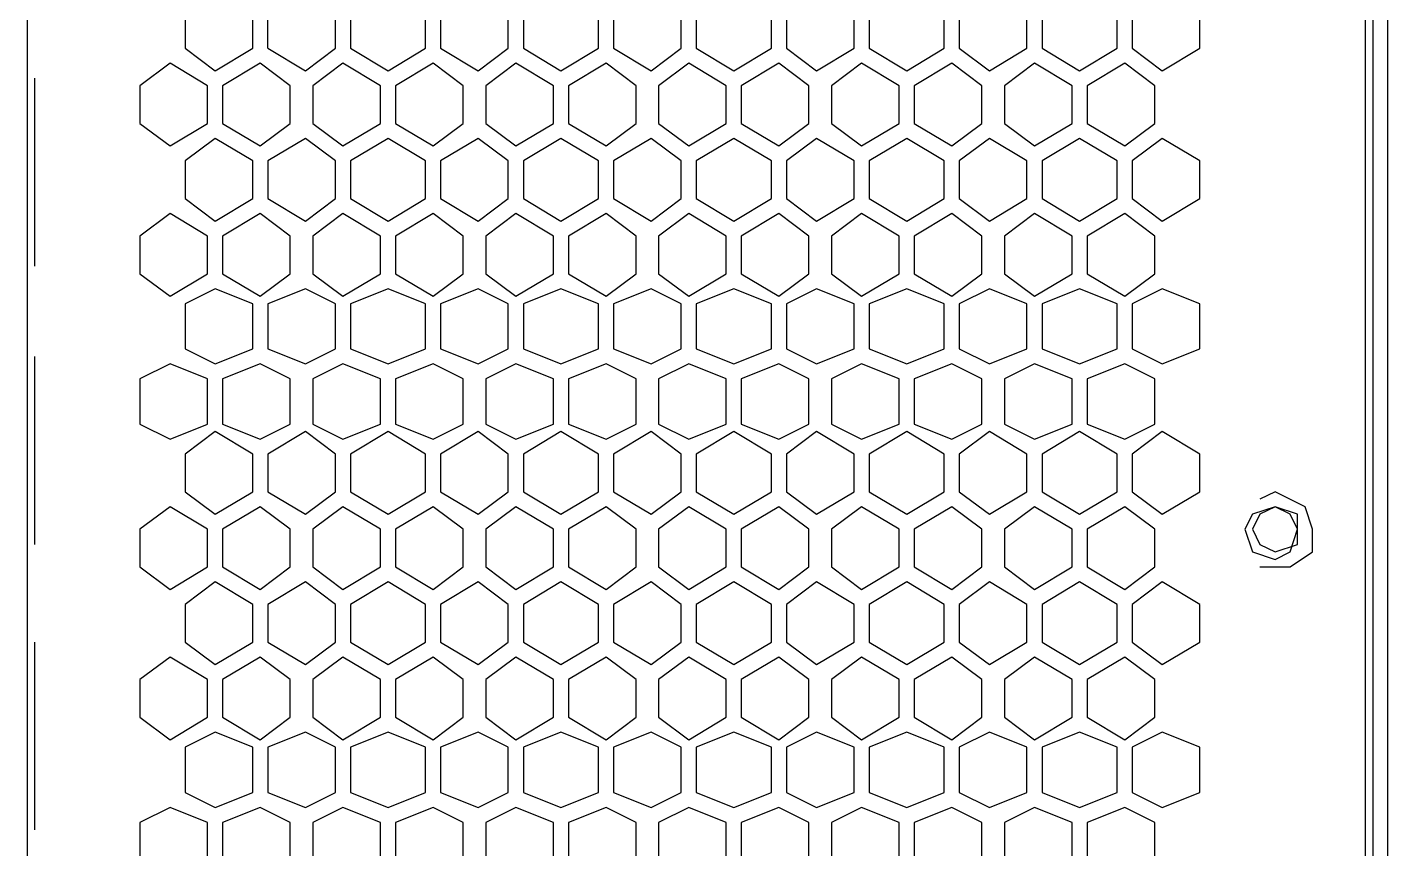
# Model space of a CAD drawing. Header units: millimetres. Extents: x 929 to 1725, y 58 to 532.
# Drawn here: x 1584.04 to 1605.23, y 454.95 to 467.74 of the extents above; entities that cross this region are included whole.
import ezdxf

# ---------------------------------------------------------------- set-up
doc = ezdxf.new("R2010")
doc.units = ezdxf.units.MM
doc.header["$MEASUREMENT"] = 0
doc.layers.add('TT-WIRE-EQPM', color=6, linetype='CONTINUOUS')

msp = doc.modelspace()

# ---------------------------------------------------------------- linework, layer by layer
at = {"layer": 'TT-WIRE-EQPM', "linetype": 'Continuous'}
for points in [[(1584.04056, 487.54926), (1584.04056, 397.89538)], [(1604.87397, 487.31517), (1604.87397, 402.10888)], [(1604.99101, 479.35635), (1604.99101, 431.83745)], [(1605.22509, 400.35326), (1605.22509, 476.4303)], [(1586.49844, 468.00331), (1586.49844, 467.4181)], [(1587.55181, 467.4181), (1587.55181, 468.00331)], [(1587.78589, 467.4181), (1587.78589, 468.00331)], [(1588.83927, 467.4181), (1588.83927, 468.00331)], [(1589.07335, 468.00331), (1589.07335, 467.4181)], [(1590.24377, 467.4181), (1590.24377, 468.00331)], [(1590.47785, 468.00331), (1590.47785, 467.4181)], [(1591.53122, 467.4181), (1591.53122, 468.00331)], [(1591.76531, 468.00331), (1591.76531, 467.4181)], [(1592.93572, 467.4181), (1592.93572, 468.00331)], [(1593.16981, 468.00331), (1593.16981, 467.4181)], [(1594.22318, 467.4181), (1594.22318, 468.00331)], [(1594.45726, 468.00331), (1594.45726, 467.4181)], [(1595.62768, 467.4181), (1595.62768, 468.00331)], [(1595.86176, 468.00331), (1595.86176, 467.4181)], [(1596.91514, 467.4181), (1596.91514, 468.00331)], [(1597.14922, 468.00331), (1597.14922, 467.4181)], [(1598.31964, 467.4181), (1598.31964, 468.00331)], [(1598.55372, 468.00331), (1598.55372, 467.4181)], [(1599.6071, 467.4181), (1599.6071, 468.00331)], [(1599.84118, 468.00331), (1599.84118, 467.4181)], [(1601.0116, 467.4181), (1601.0116, 468.00331)], [(1601.24568, 468.00331), (1601.24568, 467.4181)], [(1602.29905, 467.4181), (1602.29905, 468.00331)], [(1586.49844, 467.4181), (1586.9666, 467.06698)], [(1586.9666, 467.06698), (1587.55181, 467.4181)], [(1587.78589, 467.4181), (1588.3711, 467.06698)], [(1588.3711, 467.06698), (1588.83927, 467.4181)], [(1589.07335, 467.4181), (1589.65856, 467.06698)], [(1589.65856, 467.06698), (1590.24377, 467.4181)], [(1590.47785, 467.4181), (1591.06306, 467.06698)], [(1591.06306, 467.06698), (1591.53122, 467.4181)], [(1591.76531, 467.4181), (1592.35052, 467.06698)], [(1592.35052, 467.06698), (1592.93572, 467.4181)], [(1593.16981, 467.4181), (1593.75502, 467.06698)], [(1593.75502, 467.06698), (1594.22318, 467.4181)], [(1594.45726, 467.4181), (1595.04247, 467.06698)], [(1595.04247, 467.06698), (1595.62768, 467.4181)], [(1595.86176, 467.4181), (1596.32993, 467.06698)], [(1596.32993, 467.06698), (1596.91514, 467.4181)], [(1597.14922, 467.4181), (1597.73443, 467.06698)], [(1597.73443, 467.06698), (1598.31964, 467.4181)], [(1598.55372, 467.4181), (1599.02189, 467.06698)], [(1599.02189, 467.06698), (1599.6071, 467.4181)], [(1599.84118, 467.4181), (1600.42639, 467.06698)], [(1600.42639, 467.06698), (1601.0116, 467.4181)], [(1601.24568, 467.4181), (1601.71384, 467.06698)], [(1601.71384, 467.06698), (1602.29905, 467.4181)], [(1586.26435, 467.18402), (1585.79619, 466.83289)], [(1586.84956, 466.83289), (1586.26435, 467.18402)], [(1587.66885, 467.18402), (1587.08364, 466.83289)], [(1588.13702, 466.83289), (1587.66885, 467.18402)], [(1588.95631, 467.18402), (1588.48814, 466.83289)], [(1589.54152, 466.83289), (1588.95631, 467.18402)], [(1590.36081, 467.18402), (1589.7756, 466.83289)], [(1590.82897, 466.83289), (1590.36081, 467.18402)], [(1591.64827, 467.18402), (1591.1801, 466.83289)], [(1592.23347, 466.83289), (1591.64827, 467.18402)], [(1593.05277, 467.18402), (1592.46756, 466.83289)], [(1593.52093, 466.83289), (1593.05277, 467.18402)], [(1594.34022, 467.18402), (1593.87206, 466.83289)], [(1594.92543, 466.83289), (1594.34022, 467.18402)], [(1595.74472, 467.18402), (1595.15951, 466.83289)], [(1596.21289, 466.83289), (1595.74472, 467.18402)], [(1597.03218, 467.18402), (1596.56401, 466.83289)], [(1597.61739, 466.83289), (1597.03218, 467.18402)], [(1598.43668, 467.18402), (1597.85147, 466.83289)], [(1598.90485, 466.83289), (1598.43668, 467.18402)], [(1599.72414, 467.18402), (1599.25597, 466.83289)], [(1600.30935, 466.83289), (1599.72414, 467.18402)], [(1601.12864, 467.18402), (1600.54343, 466.83289)], [(1601.5968, 466.83289), (1601.12864, 467.18402)], [(1584.1576, 465.54544), (1584.1576, 466.94993)], [(1585.79619, 466.83289), (1585.79619, 466.24768)], [(1586.84956, 466.24768), (1586.84956, 466.83289)], [(1587.08364, 466.83289), (1587.08364, 466.24768)], [(1588.13702, 466.24768), (1588.13702, 466.83289)], [(1588.48814, 466.83289), (1588.48814, 466.24768)], [(1589.54152, 466.24768), (1589.54152, 466.83289)], [(1589.7756, 466.83289), (1589.7756, 466.24768)], [(1590.82897, 466.24768), (1590.82897, 466.83289)], [(1591.1801, 466.83289), (1591.1801, 466.24768)], [(1592.23347, 466.24768), (1592.23347, 466.83289)], [(1592.46756, 466.83289), (1592.46756, 466.24768)], [(1593.52093, 466.24768), (1593.52093, 466.83289)], [(1593.87206, 466.83289), (1593.87206, 466.24768)], [(1594.92543, 466.24768), (1594.92543, 466.83289)], [(1595.15951, 466.83289), (1595.15951, 466.24768)], [(1596.21289, 466.24768), (1596.21289, 466.83289)], [(1596.56401, 466.83289), (1596.56401, 466.24768)], [(1597.61739, 466.24768), (1597.61739, 466.83289)], [(1597.85147, 466.83289), (1597.85147, 466.24768)], [(1598.90485, 466.24768), (1598.90485, 466.83289)], [(1599.25597, 466.83289), (1599.25597, 466.24768)], [(1600.30935, 466.24768), (1600.30935, 466.83289)], [(1600.54343, 466.83289), (1600.54343, 466.24768)], [(1601.5968, 466.24768), (1601.5968, 466.83289)], [(1585.79619, 466.24768), (1586.26435, 465.89656)], [(1586.26435, 465.89656), (1586.84956, 466.24768)], [(1587.08364, 466.24768), (1587.66885, 465.89656)], [(1587.66885, 465.89656), (1588.13702, 466.24768)], [(1588.48814, 466.24768), (1588.95631, 465.89656)], [(1588.95631, 465.89656), (1589.54152, 466.24768)], [(1589.7756, 466.24768), (1590.36081, 465.89656)], [(1590.36081, 465.89656), (1590.82897, 466.24768)], [(1591.1801, 466.24768), (1591.64827, 465.89656)], [(1591.64827, 465.89656), (1592.23347, 466.24768)], [(1592.46756, 466.24768), (1593.05277, 465.89656)], [(1593.05277, 465.89656), (1593.52093, 466.24768)], [(1593.87206, 466.24768), (1594.34022, 465.89656)], [(1594.34022, 465.89656), (1594.92543, 466.24768)], [(1595.15951, 466.24768), (1595.74472, 465.89656)], [(1595.74472, 465.89656), (1596.21289, 466.24768)], [(1596.56401, 466.24768), (1597.03218, 465.89656)], [(1597.03218, 465.89656), (1597.61739, 466.24768)], [(1597.85147, 466.24768), (1598.43668, 465.89656)], [(1598.43668, 465.89656), (1598.90485, 466.24768)], [(1599.25597, 466.24768), (1599.72414, 465.89656)], [(1599.72414, 465.89656), (1600.30935, 466.24768)], [(1600.54343, 466.24768), (1601.12864, 465.89656)], [(1601.12864, 465.89656), (1601.5968, 466.24768)], [(1586.9666, 466.0136), (1586.49844, 465.66248)], [(1587.55181, 465.66248), (1586.9666, 466.0136)], [(1588.3711, 466.0136), (1587.78589, 465.66248)], [(1588.83927, 465.66248), (1588.3711, 466.0136)], [(1589.65856, 466.0136), (1589.07335, 465.66248)], [(1590.24377, 465.66248), (1589.65856, 466.0136)], [(1591.06306, 466.0136), (1590.47785, 465.66248)], [(1591.53122, 465.66248), (1591.06306, 466.0136)], [(1592.35052, 466.0136), (1591.76531, 465.66248)], [(1592.93572, 465.66248), (1592.35052, 466.0136)], [(1593.75502, 466.0136), (1593.16981, 465.66248)], [(1594.22318, 465.66248), (1593.75502, 466.0136)], [(1595.04247, 466.0136), (1594.45726, 465.66248)], [(1595.62768, 465.66248), (1595.04247, 466.0136)], [(1596.32993, 466.0136), (1595.86176, 465.66248)], [(1596.91514, 465.66248), (1596.32993, 466.0136)], [(1597.73443, 466.0136), (1597.14922, 465.66248)], [(1598.31964, 465.66248), (1597.73443, 466.0136)], [(1599.02189, 466.0136), (1598.55372, 465.66248)], [(1599.6071, 465.66248), (1599.02189, 466.0136)], [(1600.42639, 466.0136), (1599.84118, 465.66248)], [(1601.0116, 465.66248), (1600.42639, 466.0136)], [(1601.71384, 466.0136), (1601.24568, 465.66248)], [(1602.29905, 465.66248), (1601.71384, 466.0136)], [(1586.49844, 465.66248), (1586.49844, 465.07727)], [(1587.55181, 465.07727), (1587.55181, 465.66248)], [(1587.78589, 465.66248), (1587.78589, 465.07727)], [(1588.83927, 465.07727), (1588.83927, 465.66248)], [(1589.07335, 465.66248), (1589.07335, 465.07727)], [(1590.24377, 465.07727), (1590.24377, 465.66248)], [(1590.47785, 465.66248), (1590.47785, 465.07727)], [(1591.53122, 465.07727), (1591.53122, 465.66248)], [(1591.76531, 465.66248), (1591.76531, 465.07727)], [(1592.93572, 465.07727), (1592.93572, 465.66248)], [(1593.16981, 465.66248), (1593.16981, 465.07727)], [(1594.22318, 465.07727), (1594.22318, 465.66248)], [(1594.45726, 465.66248), (1594.45726, 465.07727)], [(1595.62768, 465.07727), (1595.62768, 465.66248)], [(1595.86176, 465.66248), (1595.86176, 465.07727)], [(1596.91514, 465.07727), (1596.91514, 465.66248)], [(1597.14922, 465.66248), (1597.14922, 465.07727)], [(1598.31964, 465.07727), (1598.31964, 465.66248)], [(1598.55372, 465.66248), (1598.55372, 465.07727)], [(1599.6071, 465.07727), (1599.6071, 465.66248)], [(1599.84118, 465.66248), (1599.84118, 465.07727)], [(1601.0116, 465.07727), (1601.0116, 465.66248)], [(1601.24568, 465.66248), (1601.24568, 465.07727)], [(1602.29905, 465.07727), (1602.29905, 465.66248)], [(1584.1576, 464.02389), (1584.1576, 465.54544)], [(1586.49844, 465.07727), (1586.9666, 464.72614)], [(1586.9666, 464.72614), (1587.55181, 465.07727)], [(1587.78589, 465.07727), (1588.3711, 464.72614)], [(1588.3711, 464.72614), (1588.83927, 465.07727)], [(1589.07335, 465.07727), (1589.65856, 464.72614)], [(1589.65856, 464.72614), (1590.24377, 465.07727)], [(1590.47785, 465.07727), (1591.06306, 464.72614)], [(1591.06306, 464.72614), (1591.53122, 465.07727)], [(1591.76531, 465.07727), (1592.35052, 464.72614)], [(1592.35052, 464.72614), (1592.93572, 465.07727)], [(1593.16981, 465.07727), (1593.75502, 464.72614)], [(1593.75502, 464.72614), (1594.22318, 465.07727)], [(1594.45726, 465.07727), (1595.04247, 464.72614)], [(1595.04247, 464.72614), (1595.62768, 465.07727)], [(1595.86176, 465.07727), (1596.32993, 464.72614)], [(1596.32993, 464.72614), (1596.91514, 465.07727)], [(1597.14922, 465.07727), (1597.73443, 464.72614)], [(1597.73443, 464.72614), (1598.31964, 465.07727)], [(1598.55372, 465.07727), (1599.02189, 464.72614)], [(1599.02189, 464.72614), (1599.6071, 465.07727)], [(1599.84118, 465.07727), (1600.42639, 464.72614)], [(1600.42639, 464.72614), (1601.0116, 465.07727)], [(1601.24568, 465.07727), (1601.71384, 464.72614)], [(1601.71384, 464.72614), (1602.29905, 465.07727)], [(1586.26435, 464.84319), (1585.79619, 464.49206)], [(1586.84956, 464.49206), (1586.26435, 464.84319)], [(1587.66885, 464.84319), (1587.08364, 464.49206)], [(1588.13702, 464.49206), (1587.66885, 464.84319)], [(1588.95631, 464.84319), (1588.48814, 464.49206)], [(1589.54152, 464.49206), (1588.95631, 464.84319)], [(1590.36081, 464.84319), (1589.7756, 464.49206)], [(1590.82897, 464.49206), (1590.36081, 464.84319)], [(1591.64827, 464.84319), (1591.1801, 464.49206)], [(1592.23347, 464.49206), (1591.64827, 464.84319)], [(1593.05277, 464.84319), (1592.46756, 464.49206)], [(1593.52093, 464.49206), (1593.05277, 464.84319)], [(1594.34022, 464.84319), (1593.87206, 464.49206)], [(1594.92543, 464.49206), (1594.34022, 464.84319)], [(1595.74472, 464.84319), (1595.15951, 464.49206)], [(1596.21289, 464.49206), (1595.74472, 464.84319)], [(1597.03218, 464.84319), (1596.56401, 464.49206)], [(1597.61739, 464.49206), (1597.03218, 464.84319)], [(1598.43668, 464.84319), (1597.85147, 464.49206)], [(1598.90485, 464.49206), (1598.43668, 464.84319)], [(1599.72414, 464.84319), (1599.25597, 464.49206)], [(1600.30935, 464.49206), (1599.72414, 464.84319)], [(1601.12864, 464.84319), (1600.54343, 464.49206)], [(1601.5968, 464.49206), (1601.12864, 464.84319)], [(1585.79619, 464.49206), (1585.79619, 463.90685)], [(1586.84956, 463.90685), (1586.84956, 464.49206)], [(1587.08364, 464.49206), (1587.08364, 463.90685)], [(1588.13702, 463.90685), (1588.13702, 464.49206)], [(1588.48814, 464.49206), (1588.48814, 463.90685)], [(1589.54152, 463.90685), (1589.54152, 464.49206)], [(1589.7756, 464.49206), (1589.7756, 463.90685)], [(1590.82897, 463.90685), (1590.82897, 464.49206)], [(1591.1801, 464.49206), (1591.1801, 463.90685)], [(1592.23347, 463.90685), (1592.23347, 464.49206)], [(1592.46756, 464.49206), (1592.46756, 463.90685)], [(1593.52093, 463.90685), (1593.52093, 464.49206)], [(1593.87206, 464.49206), (1593.87206, 463.90685)], [(1594.92543, 463.90685), (1594.92543, 464.49206)], [(1595.15951, 464.49206), (1595.15951, 463.90685)], [(1596.21289, 463.90685), (1596.21289, 464.49206)], [(1596.56401, 464.49206), (1596.56401, 463.90685)], [(1597.61739, 463.90685), (1597.61739, 464.49206)], [(1597.85147, 464.49206), (1597.85147, 463.90685)], [(1598.90485, 463.90685), (1598.90485, 464.49206)], [(1599.25597, 464.49206), (1599.25597, 463.90685)], [(1600.30935, 463.90685), (1600.30935, 464.49206)], [(1600.54343, 464.49206), (1600.54343, 463.90685)], [(1601.5968, 463.90685), (1601.5968, 464.49206)], [(1585.79619, 463.90685), (1586.26435, 463.55573)], [(1586.26435, 463.55573), (1586.84956, 463.90685)], [(1587.08364, 463.90685), (1587.66885, 463.55573)], [(1587.66885, 463.55573), (1588.13702, 463.90685)], [(1588.48814, 463.90685), (1588.95631, 463.55573)], [(1588.95631, 463.55573), (1589.54152, 463.90685)], [(1589.7756, 463.90685), (1590.36081, 463.55573)], [(1590.36081, 463.55573), (1590.82897, 463.90685)], [(1591.1801, 463.90685), (1591.64827, 463.55573)], [(1591.64827, 463.55573), (1592.23347, 463.90685)], [(1592.46756, 463.90685), (1593.05277, 463.55573)], [(1593.05277, 463.55573), (1593.52093, 463.90685)], [(1593.87206, 463.90685), (1594.34022, 463.55573)], [(1594.34022, 463.55573), (1594.92543, 463.90685)], [(1595.15951, 463.90685), (1595.74472, 463.55573)], [(1595.74472, 463.55573), (1596.21289, 463.90685)], [(1596.56401, 463.90685), (1597.03218, 463.55573)], [(1597.03218, 463.55573), (1597.61739, 463.90685)], [(1597.85147, 463.90685), (1598.43668, 463.55573)], [(1598.43668, 463.55573), (1598.90485, 463.90685)], [(1599.25597, 463.90685), (1599.72414, 463.55573)], [(1599.72414, 463.55573), (1600.30935, 463.90685)], [(1600.54343, 463.90685), (1601.12864, 463.55573)], [(1601.12864, 463.55573), (1601.5968, 463.90685)], [(1586.9666, 463.67277), (1586.49844, 463.43869)], [(1587.55181, 463.43869), (1586.9666, 463.67277)], [(1588.3711, 463.67277), (1587.78589, 463.43869)], [(1588.83927, 463.43869), (1588.3711, 463.67277)], [(1589.65856, 463.67277), (1589.07335, 463.43869)], [(1590.24377, 463.43869), (1589.65856, 463.67277)], [(1591.06306, 463.67277), (1590.47785, 463.43869)], [(1591.53122, 463.43869), (1591.06306, 463.67277)], [(1592.35052, 463.67277), (1591.76531, 463.43869)], [(1592.93572, 463.43869), (1592.35052, 463.67277)], [(1593.75502, 463.67277), (1593.16981, 463.43869)], [(1594.22318, 463.43869), (1593.75502, 463.67277)], [(1595.04247, 463.67277), (1594.45726, 463.43869)], [(1595.62768, 463.43869), (1595.04247, 463.67277)], [(1596.32993, 463.67277), (1595.86176, 463.43869)], [(1596.91514, 463.43869), (1596.32993, 463.67277)], [(1597.73443, 463.67277), (1597.14922, 463.43869)], [(1598.31964, 463.43869), (1597.73443, 463.67277)], [(1599.02189, 463.67277), (1598.55372, 463.43869)], [(1599.6071, 463.43869), (1599.02189, 463.67277)], [(1600.42639, 463.67277), (1599.84118, 463.43869)], [(1601.0116, 463.43869), (1600.42639, 463.67277)], [(1601.71384, 463.67277), (1601.24568, 463.43869)], [(1602.29905, 463.43869), (1601.71384, 463.67277)], [(1586.49844, 463.43869), (1586.49844, 462.73644)], [(1587.55181, 462.73644), (1587.55181, 463.43869)], [(1587.78589, 463.43869), (1587.78589, 462.73644)], [(1588.83927, 462.73644), (1588.83927, 463.43869)], [(1589.07335, 463.43869), (1589.07335, 462.73644)], [(1590.24377, 462.73644), (1590.24377, 463.43869)], [(1590.47785, 463.43869), (1590.47785, 462.73644)], [(1591.53122, 462.73644), (1591.53122, 463.43869)], [(1591.76531, 463.43869), (1591.76531, 462.73644)], [(1592.93572, 462.73644), (1592.93572, 463.43869)], [(1593.16981, 463.43869), (1593.16981, 462.73644)], [(1594.22318, 462.73644), (1594.22318, 463.43869)], [(1594.45726, 463.43869), (1594.45726, 462.73644)], [(1595.62768, 462.73644), (1595.62768, 463.43869)], [(1595.86176, 463.43869), (1595.86176, 462.73644)], [(1596.91514, 462.73644), (1596.91514, 463.43869)], [(1597.14922, 463.43869), (1597.14922, 462.73644)], [(1598.31964, 462.73644), (1598.31964, 463.43869)], [(1598.55372, 463.43869), (1598.55372, 462.73644)], [(1599.6071, 462.73644), (1599.6071, 463.43869)], [(1599.84118, 463.43869), (1599.84118, 462.73644)], [(1601.0116, 462.73644), (1601.0116, 463.43869)], [(1601.24568, 463.43869), (1601.24568, 462.73644)], [(1602.29905, 462.73644), (1602.29905, 463.43869)], [(1586.49844, 462.73644), (1586.9666, 462.50235)], [(1586.9666, 462.50235), (1587.55181, 462.73644)], [(1587.78589, 462.73644), (1588.3711, 462.50235)], [(1588.3711, 462.50235), (1588.83927, 462.73644)], [(1589.07335, 462.73644), (1589.65856, 462.50235)], [(1589.65856, 462.50235), (1590.24377, 462.73644)], [(1590.47785, 462.73644), (1591.06306, 462.50235)], [(1591.06306, 462.50235), (1591.53122, 462.73644)], [(1591.76531, 462.73644), (1592.35052, 462.50235)], [(1592.35052, 462.50235), (1592.93572, 462.73644)], [(1593.16981, 462.73644), (1593.75502, 462.50235)], [(1593.75502, 462.50235), (1594.22318, 462.73644)], [(1594.45726, 462.73644), (1595.04247, 462.50235)], [(1595.04247, 462.50235), (1595.62768, 462.73644)], [(1595.86176, 462.73644), (1596.32993, 462.50235)], [(1596.32993, 462.50235), (1596.91514, 462.73644)], [(1597.14922, 462.73644), (1597.73443, 462.50235)], [(1597.73443, 462.50235), (1598.31964, 462.73644)], [(1598.55372, 462.73644), (1599.02189, 462.50235)], [(1599.02189, 462.50235), (1599.6071, 462.73644)], [(1599.84118, 462.73644), (1600.42639, 462.50235)], [(1600.42639, 462.50235), (1601.0116, 462.73644)], [(1601.24568, 462.73644), (1601.71384, 462.50235)], [(1601.71384, 462.50235), (1602.29905, 462.73644)], [(1584.1576, 461.09785), (1584.1576, 462.61939)], [(1586.26435, 462.50235), (1585.79619, 462.26827)], [(1586.84956, 462.26827), (1586.26435, 462.50235)], [(1587.66885, 462.50235), (1587.08364, 462.26827)], [(1588.13702, 462.26827), (1587.66885, 462.50235)], [(1588.95631, 462.50235), (1588.48814, 462.26827)], [(1589.54152, 462.26827), (1588.95631, 462.50235)], [(1590.36081, 462.50235), (1589.7756, 462.26827)], [(1590.82897, 462.26827), (1590.36081, 462.50235)], [(1591.64827, 462.50235), (1591.1801, 462.26827)], [(1592.23347, 462.26827), (1591.64827, 462.50235)], [(1593.05277, 462.50235), (1592.46756, 462.26827)], [(1593.52093, 462.26827), (1593.05277, 462.50235)], [(1594.34022, 462.50235), (1593.87206, 462.26827)], [(1594.92543, 462.26827), (1594.34022, 462.50235)], [(1595.74472, 462.50235), (1595.15951, 462.26827)], [(1596.21289, 462.26827), (1595.74472, 462.50235)], [(1597.03218, 462.50235), (1596.56401, 462.26827)], [(1597.61739, 462.26827), (1597.03218, 462.50235)], [(1598.43668, 462.50235), (1597.85147, 462.26827)], [(1598.90485, 462.26827), (1598.43668, 462.50235)], [(1599.72414, 462.50235), (1599.25597, 462.26827)], [(1600.30935, 462.26827), (1599.72414, 462.50235)], [(1601.12864, 462.50235), (1600.54343, 462.26827)], [(1601.5968, 462.26827), (1601.12864, 462.50235)], [(1585.79619, 462.26827), (1585.79619, 461.56602)], [(1586.84956, 461.56602), (1586.84956, 462.26827)], [(1587.08364, 462.26827), (1587.08364, 461.56602)], [(1588.13702, 461.56602), (1588.13702, 462.26827)], [(1588.48814, 462.26827), (1588.48814, 461.56602)], [(1589.54152, 461.56602), (1589.54152, 462.26827)], [(1589.7756, 462.26827), (1589.7756, 461.56602)], [(1590.82897, 461.56602), (1590.82897, 462.26827)], [(1591.1801, 462.26827), (1591.1801, 461.56602)], [(1592.23347, 461.56602), (1592.23347, 462.26827)], [(1592.46756, 462.26827), (1592.46756, 461.56602)], [(1593.52093, 461.56602), (1593.52093, 462.26827)], [(1593.87206, 462.26827), (1593.87206, 461.56602)], [(1594.92543, 461.56602), (1594.92543, 462.26827)], [(1595.15951, 462.26827), (1595.15951, 461.56602)], [(1596.21289, 461.56602), (1596.21289, 462.26827)], [(1596.56401, 462.26827), (1596.56401, 461.56602)], [(1597.61739, 461.56602), (1597.61739, 462.26827)], [(1597.85147, 462.26827), (1597.85147, 461.56602)], [(1598.90485, 461.56602), (1598.90485, 462.26827)], [(1599.25597, 462.26827), (1599.25597, 461.56602)], [(1600.30935, 461.56602), (1600.30935, 462.26827)], [(1600.54343, 462.26827), (1600.54343, 461.56602)], [(1601.5968, 461.56602), (1601.5968, 462.26827)], [(1585.79619, 461.56602), (1586.26435, 461.33194)], [(1586.26435, 461.33194), (1586.84956, 461.56602)], [(1586.9666, 461.44898), (1586.49844, 461.09785)], [(1587.55181, 461.09785), (1586.9666, 461.44898)], [(1587.08364, 461.56602), (1587.66885, 461.33194)], [(1587.66885, 461.33194), (1588.13702, 461.56602)], [(1588.3711, 461.44898), (1587.78589, 461.09785)], [(1588.83927, 461.09785), (1588.3711, 461.44898)], [(1588.48814, 461.56602), (1588.95631, 461.33194)], [(1588.95631, 461.33194), (1589.54152, 461.56602)], [(1589.65856, 461.44898), (1589.07335, 461.09785)], [(1590.24377, 461.09785), (1589.65856, 461.44898)], [(1589.7756, 461.56602), (1590.36081, 461.33194)], [(1590.36081, 461.33194), (1590.82897, 461.56602)], [(1591.06306, 461.44898), (1590.47785, 461.09785)], [(1591.53122, 461.09785), (1591.06306, 461.44898)], [(1591.1801, 461.56602), (1591.64827, 461.33194)], [(1591.64827, 461.33194), (1592.23347, 461.56602)], [(1592.35052, 461.44898), (1591.76531, 461.09785)], [(1592.93572, 461.09785), (1592.35052, 461.44898)], [(1592.46756, 461.56602), (1593.05277, 461.33194)], [(1593.05277, 461.33194), (1593.52093, 461.56602)], [(1593.75502, 461.44898), (1593.16981, 461.09785)], [(1594.22318, 461.09785), (1593.75502, 461.44898)], [(1593.87206, 461.56602), (1594.34022, 461.33194)], [(1594.34022, 461.33194), (1594.92543, 461.56602)], [(1595.04247, 461.44898), (1594.45726, 461.09785)], [(1595.62768, 461.09785), (1595.04247, 461.44898)], [(1595.15951, 461.56602), (1595.74472, 461.33194)], [(1595.74472, 461.33194), (1596.21289, 461.56602)], [(1596.32993, 461.44898), (1595.86176, 461.09785)], [(1596.91514, 461.09785), (1596.32993, 461.44898)], [(1596.56401, 461.56602), (1597.03218, 461.33194)], [(1597.03218, 461.33194), (1597.61739, 461.56602)], [(1597.73443, 461.44898), (1597.14922, 461.09785)], [(1598.31964, 461.09785), (1597.73443, 461.44898)], [(1597.85147, 461.56602), (1598.43668, 461.33194)], [(1598.43668, 461.33194), (1598.90485, 461.56602)], [(1599.02189, 461.44898), (1598.55372, 461.09785)], [(1599.6071, 461.09785), (1599.02189, 461.44898)], [(1599.25597, 461.56602), (1599.72414, 461.33194)], [(1599.72414, 461.33194), (1600.30935, 461.56602)], [(1600.42639, 461.44898), (1599.84118, 461.09785)], [(1601.0116, 461.09785), (1600.42639, 461.44898)], [(1600.54343, 461.56602), (1601.12864, 461.33194)], [(1601.12864, 461.33194), (1601.5968, 461.56602)], [(1601.71384, 461.44898), (1601.24568, 461.09785)], [(1602.29905, 461.09785), (1601.71384, 461.44898)], [(1584.1576, 459.69335), (1584.1576, 461.09785)], [(1586.49844, 461.09785), (1586.49844, 460.51265)], [(1587.55181, 460.51265), (1587.55181, 461.09785)], [(1587.78589, 461.09785), (1587.78589, 460.51265)], [(1588.83927, 460.51265), (1588.83927, 461.09785)], [(1589.07335, 461.09785), (1589.07335, 460.51265)], [(1590.24377, 460.51265), (1590.24377, 461.09785)], [(1590.47785, 461.09785), (1590.47785, 460.51265)], [(1591.53122, 460.51265), (1591.53122, 461.09785)], [(1591.76531, 461.09785), (1591.76531, 460.51265)], [(1592.93572, 460.51265), (1592.93572, 461.09785)], [(1593.16981, 461.09785), (1593.16981, 460.51265)], [(1594.22318, 460.51265), (1594.22318, 461.09785)], [(1594.45726, 461.09785), (1594.45726, 460.51265)], [(1595.62768, 460.51265), (1595.62768, 461.09785)], [(1595.86176, 461.09785), (1595.86176, 460.51265)], [(1596.91514, 460.51265), (1596.91514, 461.09785)], [(1597.14922, 461.09785), (1597.14922, 460.51265)], [(1598.31964, 460.51265), (1598.31964, 461.09785)], [(1598.55372, 461.09785), (1598.55372, 460.51265)], [(1599.6071, 460.51265), (1599.6071, 461.09785)], [(1599.84118, 461.09785), (1599.84118, 460.51265)], [(1601.0116, 460.51265), (1601.0116, 461.09785)], [(1601.24568, 461.09785), (1601.24568, 460.51265)], [(1602.29905, 460.51265), (1602.29905, 461.09785)], [(1586.49844, 460.51265), (1586.9666, 460.16152)], [(1586.9666, 460.16152), (1587.55181, 460.51265)], [(1587.78589, 460.51265), (1588.3711, 460.16152)], [(1588.3711, 460.16152), (1588.83927, 460.51265)], [(1589.07335, 460.51265), (1589.65856, 460.16152)], [(1589.65856, 460.16152), (1590.24377, 460.51265)], [(1590.47785, 460.51265), (1591.06306, 460.16152)], [(1591.06306, 460.16152), (1591.53122, 460.51265)], [(1591.76531, 460.51265), (1592.35052, 460.16152)], [(1592.35052, 460.16152), (1592.93572, 460.51265)], [(1593.16981, 460.51265), (1593.75502, 460.16152)], [(1593.75502, 460.16152), (1594.22318, 460.51265)], [(1594.45726, 460.51265), (1595.04247, 460.16152)], [(1595.04247, 460.16152), (1595.62768, 460.51265)], [(1595.86176, 460.51265), (1596.32993, 460.16152)], [(1596.32993, 460.16152), (1596.91514, 460.51265)], [(1597.14922, 460.51265), (1597.73443, 460.16152)], [(1597.73443, 460.16152), (1598.31964, 460.51265)], [(1598.55372, 460.51265), (1599.02189, 460.16152)], [(1599.02189, 460.16152), (1599.6071, 460.51265)], [(1599.84118, 460.51265), (1600.42639, 460.16152)], [(1600.42639, 460.16152), (1601.0116, 460.51265)], [(1601.24568, 460.51265), (1601.71384, 460.16152)], [(1601.71384, 460.16152), (1602.29905, 460.51265)], [(1604.05468, 459.92744), (1603.93764, 460.27856), (1603.46947, 460.51265), (1603.23539, 460.3956)], [(1586.26435, 460.27856), (1585.79619, 459.92744)], [(1586.84956, 459.92744), (1586.26435, 460.27856)], [(1587.66885, 460.27856), (1587.08364, 459.92744)], [(1588.13702, 459.92744), (1587.66885, 460.27856)], [(1588.95631, 460.27856), (1588.48814, 459.92744)], [(1589.54152, 459.92744), (1588.95631, 460.27856)], [(1590.36081, 460.27856), (1589.7756, 459.92744)], [(1590.82897, 459.92744), (1590.36081, 460.27856)], [(1591.64827, 460.27856), (1591.1801, 459.92744)], [(1592.23347, 459.92744), (1591.64827, 460.27856)], [(1593.05277, 460.27856), (1592.46756, 459.92744)], [(1593.52093, 459.92744), (1593.05277, 460.27856)], [(1594.34022, 460.27856), (1593.87206, 459.92744)], [(1594.92543, 459.92744), (1594.34022, 460.27856)], [(1595.74472, 460.27856), (1595.15951, 459.92744)], [(1596.21289, 459.92744), (1595.74472, 460.27856)], [(1597.03218, 460.27856), (1596.56401, 459.92744)], [(1597.61739, 459.92744), (1597.03218, 460.27856)], [(1598.43668, 460.27856), (1597.85147, 459.92744)], [(1598.90485, 459.92744), (1598.43668, 460.27856)], [(1599.72414, 460.27856), (1599.25597, 459.92744)], [(1600.30935, 459.92744), (1599.72414, 460.27856)], [(1601.12864, 460.27856), (1600.54343, 459.92744)], [(1601.5968, 459.92744), (1601.12864, 460.27856)], [(1603.46947, 460.27856), (1603.11834, 460.16152), (1603.0013, 459.92744), (1603.11834, 459.57631), (1603.46947, 459.45927)], [(1603.82059, 460.16152), (1603.46947, 460.27856), (1603.23539, 460.16152), (1603.11834, 459.92744), (1603.23539, 459.69335), (1603.46947, 459.57631), (1603.82059, 459.69335)], [(1603.46947, 459.45927), (1603.70355, 459.57631), (1603.82059, 459.92744), (1603.70355, 460.16152), (1603.46947, 460.27856)], [(1603.82059, 459.92744), (1603.82059, 460.16152)], [(1585.79619, 459.92744), (1585.79619, 459.34223)], [(1586.84956, 459.34223), (1586.84956, 459.92744)], [(1587.08364, 459.92744), (1587.08364, 459.34223)], [(1588.13702, 459.34223), (1588.13702, 459.92744)], [(1588.48814, 459.92744), (1588.48814, 459.34223)], [(1589.54152, 459.34223), (1589.54152, 459.92744)], [(1589.7756, 459.92744), (1589.7756, 459.34223)], [(1590.82897, 459.34223), (1590.82897, 459.92744)], [(1591.1801, 459.92744), (1591.1801, 459.34223)], [(1592.23347, 459.34223), (1592.23347, 459.92744)], [(1592.46756, 459.92744), (1592.46756, 459.34223)], [(1593.52093, 459.34223), (1593.52093, 459.92744)], [(1593.87206, 459.92744), (1593.87206, 459.34223)], [(1594.92543, 459.34223), (1594.92543, 459.92744)], [(1595.15951, 459.92744), (1595.15951, 459.34223)], [(1596.21289, 459.34223), (1596.21289, 459.92744)], [(1596.56401, 459.92744), (1596.56401, 459.34223)], [(1597.61739, 459.34223), (1597.61739, 459.92744)], [(1597.85147, 459.92744), (1597.85147, 459.34223)], [(1598.90485, 459.34223), (1598.90485, 459.92744)], [(1599.25597, 459.92744), (1599.25597, 459.34223)], [(1600.30935, 459.34223), (1600.30935, 459.92744)], [(1600.54343, 459.92744), (1600.54343, 459.34223)], [(1601.5968, 459.34223), (1601.5968, 459.92744)], [(1603.23539, 459.34223), (1603.70355, 459.34223), (1604.05468, 459.57631), (1604.05468, 459.92744)], [(1603.82059, 459.69335), (1603.82059, 459.92744)], [(1585.79619, 459.34223), (1586.26435, 458.9911)], [(1586.26435, 458.9911), (1586.84956, 459.34223)], [(1587.08364, 459.34223), (1587.66885, 458.9911)], [(1587.66885, 458.9911), (1588.13702, 459.34223)], [(1588.48814, 459.34223), (1588.95631, 458.9911)], [(1588.95631, 458.9911), (1589.54152, 459.34223)], [(1589.7756, 459.34223), (1590.36081, 458.9911)], [(1590.36081, 458.9911), (1590.82897, 459.34223)], [(1591.1801, 459.34223), (1591.64827, 458.9911)], [(1591.64827, 458.9911), (1592.23347, 459.34223)], [(1592.46756, 459.34223), (1593.05277, 458.9911)], [(1593.05277, 458.9911), (1593.52093, 459.34223)], [(1593.87206, 459.34223), (1594.34022, 458.9911)], [(1594.34022, 458.9911), (1594.92543, 459.34223)], [(1595.15951, 459.34223), (1595.74472, 458.9911)], [(1595.74472, 458.9911), (1596.21289, 459.34223)], [(1596.56401, 459.34223), (1597.03218, 458.9911)], [(1597.03218, 458.9911), (1597.61739, 459.34223)], [(1597.85147, 459.34223), (1598.43668, 458.9911)], [(1598.43668, 458.9911), (1598.90485, 459.34223)], [(1599.25597, 459.34223), (1599.72414, 458.9911)], [(1599.72414, 458.9911), (1600.30935, 459.34223)], [(1600.54343, 459.34223), (1601.12864, 458.9911)], [(1601.12864, 458.9911), (1601.5968, 459.34223)], [(1586.9666, 459.10815), (1586.49844, 458.75702)], [(1587.55181, 458.75702), (1586.9666, 459.10815)], [(1588.3711, 459.10815), (1587.78589, 458.75702)], [(1588.83927, 458.75702), (1588.3711, 459.10815)], [(1589.65856, 459.10815), (1589.07335, 458.75702)], [(1590.24377, 458.75702), (1589.65856, 459.10815)], [(1591.06306, 459.10815), (1590.47785, 458.75702)], [(1591.53122, 458.75702), (1591.06306, 459.10815)], [(1592.35052, 459.10815), (1591.76531, 458.75702)], [(1592.93572, 458.75702), (1592.35052, 459.10815)], [(1593.75502, 459.10815), (1593.16981, 458.75702)], [(1594.22318, 458.75702), (1593.75502, 459.10815)], [(1595.04247, 459.10815), (1594.45726, 458.75702)], [(1595.62768, 458.75702), (1595.04247, 459.10815)], [(1596.32993, 459.10815), (1595.86176, 458.75702)], [(1596.91514, 458.75702), (1596.32993, 459.10815)], [(1597.73443, 459.10815), (1597.14922, 458.75702)], [(1598.31964, 458.75702), (1597.73443, 459.10815)], [(1599.02189, 459.10815), (1598.55372, 458.75702)], [(1599.6071, 458.75702), (1599.02189, 459.10815)], [(1600.42639, 459.10815), (1599.84118, 458.75702)], [(1601.0116, 458.75702), (1600.42639, 459.10815)], [(1601.71384, 459.10815), (1601.24568, 458.75702)], [(1602.29905, 458.75702), (1601.71384, 459.10815)], [(1586.49844, 458.75702), (1586.49844, 458.17181)], [(1587.55181, 458.17181), (1587.55181, 458.75702)], [(1587.78589, 458.75702), (1587.78589, 458.17181)], [(1588.83927, 458.17181), (1588.83927, 458.75702)], [(1589.07335, 458.75702), (1589.07335, 458.17181)], [(1590.24377, 458.17181), (1590.24377, 458.75702)], [(1590.47785, 458.75702), (1590.47785, 458.17181)], [(1591.53122, 458.17181), (1591.53122, 458.75702)], [(1591.76531, 458.75702), (1591.76531, 458.17181)], [(1592.93572, 458.17181), (1592.93572, 458.75702)], [(1593.16981, 458.75702), (1593.16981, 458.17181)], [(1594.22318, 458.17181), (1594.22318, 458.75702)], [(1594.45726, 458.75702), (1594.45726, 458.17181)], [(1595.62768, 458.17181), (1595.62768, 458.75702)], [(1595.86176, 458.75702), (1595.86176, 458.17181)], [(1596.91514, 458.17181), (1596.91514, 458.75702)], [(1597.14922, 458.75702), (1597.14922, 458.17181)], [(1598.31964, 458.17181), (1598.31964, 458.75702)], [(1598.55372, 458.75702), (1598.55372, 458.17181)], [(1599.6071, 458.17181), (1599.6071, 458.75702)], [(1599.84118, 458.75702), (1599.84118, 458.17181)], [(1601.0116, 458.17181), (1601.0116, 458.75702)], [(1601.24568, 458.75702), (1601.24568, 458.17181)], [(1602.29905, 458.17181), (1602.29905, 458.75702)], [(1584.1576, 456.65027), (1584.1576, 458.17181)], [(1586.49844, 458.17181), (1586.9666, 457.82069)], [(1586.9666, 457.82069), (1587.55181, 458.17181)], [(1587.78589, 458.17181), (1588.3711, 457.82069)], [(1588.3711, 457.82069), (1588.83927, 458.17181)], [(1589.07335, 458.17181), (1589.65856, 457.82069)], [(1589.65856, 457.82069), (1590.24377, 458.17181)], [(1590.47785, 458.17181), (1591.06306, 457.82069)], [(1591.06306, 457.82069), (1591.53122, 458.17181)], [(1591.76531, 458.17181), (1592.35052, 457.82069)], [(1592.35052, 457.82069), (1592.93572, 458.17181)], [(1593.16981, 458.17181), (1593.75502, 457.82069)], [(1593.75502, 457.82069), (1594.22318, 458.17181)], [(1594.45726, 458.17181), (1595.04247, 457.82069)], [(1595.04247, 457.82069), (1595.62768, 458.17181)], [(1595.86176, 458.17181), (1596.32993, 457.82069)], [(1596.32993, 457.82069), (1596.91514, 458.17181)], [(1597.14922, 458.17181), (1597.73443, 457.82069)], [(1597.73443, 457.82069), (1598.31964, 458.17181)], [(1598.55372, 458.17181), (1599.02189, 457.82069)], [(1599.02189, 457.82069), (1599.6071, 458.17181)], [(1599.84118, 458.17181), (1600.42639, 457.82069)], [(1600.42639, 457.82069), (1601.0116, 458.17181)], [(1601.24568, 458.17181), (1601.71384, 457.82069)], [(1601.71384, 457.82069), (1602.29905, 458.17181)], [(1586.26435, 457.93773), (1585.79619, 457.58661)], [(1586.84956, 457.58661), (1586.26435, 457.93773)], [(1587.66885, 457.93773), (1587.08364, 457.58661)], [(1588.13702, 457.58661), (1587.66885, 457.93773)], [(1588.95631, 457.93773), (1588.48814, 457.58661)], [(1589.54152, 457.58661), (1588.95631, 457.93773)], [(1590.36081, 457.93773), (1589.7756, 457.58661)], [(1590.82897, 457.58661), (1590.36081, 457.93773)], [(1591.64827, 457.93773), (1591.1801, 457.58661)], [(1592.23347, 457.58661), (1591.64827, 457.93773)], [(1593.05277, 457.93773), (1592.46756, 457.58661)], [(1593.52093, 457.58661), (1593.05277, 457.93773)], [(1594.34022, 457.93773), (1593.87206, 457.58661)], [(1594.92543, 457.58661), (1594.34022, 457.93773)], [(1595.74472, 457.93773), (1595.15951, 457.58661)], [(1596.21289, 457.58661), (1595.74472, 457.93773)], [(1597.03218, 457.93773), (1596.56401, 457.58661)], [(1597.61739, 457.58661), (1597.03218, 457.93773)], [(1598.43668, 457.93773), (1597.85147, 457.58661)], [(1598.90485, 457.58661), (1598.43668, 457.93773)], [(1599.72414, 457.93773), (1599.25597, 457.58661)], [(1600.30935, 457.58661), (1599.72414, 457.93773)], [(1601.12864, 457.93773), (1600.54343, 457.58661)], [(1601.5968, 457.58661), (1601.12864, 457.93773)], [(1585.79619, 457.58661), (1585.79619, 457.0014)], [(1586.84956, 457.0014), (1586.84956, 457.58661)], [(1587.08364, 457.58661), (1587.08364, 457.0014)], [(1588.13702, 457.0014), (1588.13702, 457.58661)], [(1588.48814, 457.58661), (1588.48814, 457.0014)], [(1589.54152, 457.0014), (1589.54152, 457.58661)], [(1589.7756, 457.58661), (1589.7756, 457.0014)], [(1590.82897, 457.0014), (1590.82897, 457.58661)], [(1591.1801, 457.58661), (1591.1801, 457.0014)], [(1592.23347, 457.0014), (1592.23347, 457.58661)], [(1592.46756, 457.58661), (1592.46756, 457.0014)], [(1593.52093, 457.0014), (1593.52093, 457.58661)], [(1593.87206, 457.58661), (1593.87206, 457.0014)], [(1594.92543, 457.0014), (1594.92543, 457.58661)], [(1595.15951, 457.58661), (1595.15951, 457.0014)], [(1596.21289, 457.0014), (1596.21289, 457.58661)], [(1596.56401, 457.58661), (1596.56401, 457.0014)], [(1597.61739, 457.0014), (1597.61739, 457.58661)], [(1597.85147, 457.58661), (1597.85147, 457.0014)], [(1598.90485, 457.0014), (1598.90485, 457.58661)], [(1599.25597, 457.58661), (1599.25597, 457.0014)], [(1600.30935, 457.0014), (1600.30935, 457.58661)], [(1600.54343, 457.58661), (1600.54343, 457.0014)], [(1601.5968, 457.0014), (1601.5968, 457.58661)], [(1585.79619, 457.0014), (1586.26435, 456.65027)], [(1586.26435, 456.65027), (1586.84956, 457.0014)], [(1587.08364, 457.0014), (1587.66885, 456.65027)], [(1587.66885, 456.65027), (1588.13702, 457.0014)], [(1588.48814, 457.0014), (1588.95631, 456.65027)], [(1588.95631, 456.65027), (1589.54152, 457.0014)], [(1589.7756, 457.0014), (1590.36081, 456.65027)], [(1590.36081, 456.65027), (1590.82897, 457.0014)], [(1591.1801, 457.0014), (1591.64827, 456.65027)], [(1591.64827, 456.65027), (1592.23347, 457.0014)], [(1592.46756, 457.0014), (1593.05277, 456.65027)], [(1593.05277, 456.65027), (1593.52093, 457.0014)], [(1593.87206, 457.0014), (1594.34022, 456.65027)], [(1594.34022, 456.65027), (1594.92543, 457.0014)], [(1595.15951, 457.0014), (1595.74472, 456.65027)], [(1595.74472, 456.65027), (1596.21289, 457.0014)], [(1596.56401, 457.0014), (1597.03218, 456.65027)], [(1597.03218, 456.65027), (1597.61739, 457.0014)], [(1597.85147, 457.0014), (1598.43668, 456.65027)], [(1598.43668, 456.65027), (1598.90485, 457.0014)], [(1599.25597, 457.0014), (1599.72414, 456.65027)], [(1599.72414, 456.65027), (1600.30935, 457.0014)], [(1600.54343, 457.0014), (1601.12864, 456.65027)], [(1601.12864, 456.65027), (1601.5968, 457.0014)], [(1586.9666, 456.76731), (1586.49844, 456.53323)], [(1587.55181, 456.53323), (1586.9666, 456.76731)], [(1588.3711, 456.76731), (1587.78589, 456.53323)], [(1588.83927, 456.53323), (1588.3711, 456.76731)], [(1589.65856, 456.76731), (1589.07335, 456.53323)], [(1590.24377, 456.53323), (1589.65856, 456.76731)], [(1591.06306, 456.76731), (1590.47785, 456.53323)], [(1591.53122, 456.53323), (1591.06306, 456.76731)], [(1592.35052, 456.76731), (1591.76531, 456.53323)], [(1592.93572, 456.53323), (1592.35052, 456.76731)], [(1593.75502, 456.76731), (1593.16981, 456.53323)], [(1594.22318, 456.53323), (1593.75502, 456.76731)], [(1595.04247, 456.76731), (1594.45726, 456.53323)], [(1595.62768, 456.53323), (1595.04247, 456.76731)], [(1596.32993, 456.76731), (1595.86176, 456.53323)], [(1596.91514, 456.53323), (1596.32993, 456.76731)], [(1597.73443, 456.76731), (1597.14922, 456.53323)], [(1598.31964, 456.53323), (1597.73443, 456.76731)], [(1599.02189, 456.76731), (1598.55372, 456.53323)], [(1599.6071, 456.53323), (1599.02189, 456.76731)], [(1600.42639, 456.76731), (1599.84118, 456.53323)], [(1601.0116, 456.53323), (1600.42639, 456.76731)], [(1601.71384, 456.76731), (1601.24568, 456.53323)], [(1602.29905, 456.53323), (1601.71384, 456.76731)], [(1584.1576, 455.24577), (1584.1576, 456.65027)], [(1586.49844, 456.53323), (1586.49844, 455.83098)], [(1587.55181, 455.83098), (1587.55181, 456.53323)], [(1587.78589, 456.53323), (1587.78589, 455.83098)], [(1588.83927, 455.83098), (1588.83927, 456.53323)], [(1589.07335, 456.53323), (1589.07335, 455.83098)], [(1590.24377, 455.83098), (1590.24377, 456.53323)], [(1590.47785, 456.53323), (1590.47785, 455.83098)], [(1591.53122, 455.83098), (1591.53122, 456.53323)], [(1591.76531, 456.53323), (1591.76531, 455.83098)], [(1592.93572, 455.83098), (1592.93572, 456.53323)], [(1593.16981, 456.53323), (1593.16981, 455.83098)], [(1594.22318, 455.83098), (1594.22318, 456.53323)], [(1594.45726, 456.53323), (1594.45726, 455.83098)], [(1595.62768, 455.83098), (1595.62768, 456.53323)], [(1595.86176, 456.53323), (1595.86176, 455.83098)], [(1596.91514, 455.83098), (1596.91514, 456.53323)], [(1597.14922, 456.53323), (1597.14922, 455.83098)], [(1598.31964, 455.83098), (1598.31964, 456.53323)], [(1598.55372, 456.53323), (1598.55372, 455.83098)], [(1599.6071, 455.83098), (1599.6071, 456.53323)], [(1599.84118, 456.53323), (1599.84118, 455.83098)], [(1601.0116, 455.83098), (1601.0116, 456.53323)], [(1601.24568, 456.53323), (1601.24568, 455.83098)], [(1602.29905, 455.83098), (1602.29905, 456.53323)], [(1586.49844, 455.83098), (1586.9666, 455.5969)], [(1586.9666, 455.5969), (1587.55181, 455.83098)], [(1587.78589, 455.83098), (1588.3711, 455.5969)], [(1588.3711, 455.5969), (1588.83927, 455.83098)], [(1589.07335, 455.83098), (1589.65856, 455.5969)], [(1589.65856, 455.5969), (1590.24377, 455.83098)], [(1590.47785, 455.83098), (1591.06306, 455.5969)], [(1591.06306, 455.5969), (1591.53122, 455.83098)], [(1591.76531, 455.83098), (1592.35052, 455.5969)], [(1592.35052, 455.5969), (1592.93572, 455.83098)], [(1593.16981, 455.83098), (1593.75502, 455.5969)], [(1593.75502, 455.5969), (1594.22318, 455.83098)], [(1594.45726, 455.83098), (1595.04247, 455.5969)], [(1595.04247, 455.5969), (1595.62768, 455.83098)], [(1595.86176, 455.83098), (1596.32993, 455.5969)], [(1596.32993, 455.5969), (1596.91514, 455.83098)], [(1597.14922, 455.83098), (1597.73443, 455.5969)], [(1597.73443, 455.5969), (1598.31964, 455.83098)], [(1598.55372, 455.83098), (1599.02189, 455.5969)], [(1599.02189, 455.5969), (1599.6071, 455.83098)], [(1599.84118, 455.83098), (1600.42639, 455.5969)], [(1600.42639, 455.5969), (1601.0116, 455.83098)], [(1601.24568, 455.83098), (1601.71384, 455.5969)], [(1601.71384, 455.5969), (1602.29905, 455.83098)], [(1586.26435, 455.5969), (1585.79619, 455.36281)], [(1586.84956, 455.36281), (1586.26435, 455.5969)], [(1587.66885, 455.5969), (1587.08364, 455.36281)], [(1588.13702, 455.36281), (1587.66885, 455.5969)], [(1588.95631, 455.5969), (1588.48814, 455.36281)], [(1589.54152, 455.36281), (1588.95631, 455.5969)], [(1590.36081, 455.5969), (1589.7756, 455.36281)], [(1590.82897, 455.36281), (1590.36081, 455.5969)], [(1591.64827, 455.5969), (1591.1801, 455.36281)], [(1592.23347, 455.36281), (1591.64827, 455.5969)], [(1593.05277, 455.5969), (1592.46756, 455.36281)], [(1593.52093, 455.36281), (1593.05277, 455.5969)], [(1594.34022, 455.5969), (1593.87206, 455.36281)], [(1594.92543, 455.36281), (1594.34022, 455.5969)], [(1595.74472, 455.5969), (1595.15951, 455.36281)], [(1596.21289, 455.36281), (1595.74472, 455.5969)], [(1597.03218, 455.5969), (1596.56401, 455.36281)], [(1597.61739, 455.36281), (1597.03218, 455.5969)], [(1598.43668, 455.5969), (1597.85147, 455.36281)], [(1598.90485, 455.36281), (1598.43668, 455.5969)], [(1599.72414, 455.5969), (1599.25597, 455.36281)], [(1600.30935, 455.36281), (1599.72414, 455.5969)], [(1601.12864, 455.5969), (1600.54343, 455.36281)], [(1601.5968, 455.36281), (1601.12864, 455.5969)], [(1585.79619, 455.36281), (1585.79619, 454.66057)], [(1586.84956, 454.66057), (1586.84956, 455.36281)], [(1587.08364, 455.36281), (1587.08364, 454.66057)], [(1588.13702, 454.66057), (1588.13702, 455.36281)], [(1588.48814, 455.36281), (1588.48814, 454.66057)], [(1589.54152, 454.66057), (1589.54152, 455.36281)], [(1589.7756, 455.36281), (1589.7756, 454.66057)], [(1590.82897, 454.66057), (1590.82897, 455.36281)], [(1591.1801, 455.36281), (1591.1801, 454.66057)], [(1592.23347, 454.66057), (1592.23347, 455.36281)], [(1592.46756, 455.36281), (1592.46756, 454.66057)], [(1593.52093, 454.66057), (1593.52093, 455.36281)], [(1593.87206, 455.36281), (1593.87206, 454.66057)], [(1594.92543, 454.66057), (1594.92543, 455.36281)], [(1595.15951, 455.36281), (1595.15951, 454.66057)], [(1596.21289, 454.66057), (1596.21289, 455.36281)], [(1596.56401, 455.36281), (1596.56401, 454.66057)], [(1597.61739, 454.66057), (1597.61739, 455.36281)], [(1597.85147, 455.36281), (1597.85147, 454.66057)], [(1598.90485, 454.66057), (1598.90485, 455.36281)], [(1599.25597, 455.36281), (1599.25597, 454.66057)], [(1600.30935, 454.66057), (1600.30935, 455.36281)], [(1600.54343, 455.36281), (1600.54343, 454.66057)], [(1601.5968, 454.66057), (1601.5968, 455.36281)]]:
    msp.add_lwpolyline(points, dxfattribs=at)

doc.saveas('drawing.dxf')
